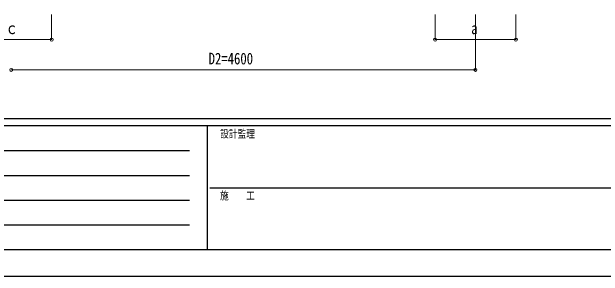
# Model space of a CAD drawing. Units: millimetres, scale not verified. Extents: x -14718 to 14718, y -10396 to 10396.
# Drawn here: x -6503 to -643, y -10394 to -7777 of the extents above; entities that cross this region are included whole.
import ezdxf
from ezdxf.enums import TextEntityAlignment as Align

# ---------------------------------------------------------------- set-up
doc = ezdxf.new("R2010")
doc.units = ezdxf.units.MM
doc.header["$LTSCALE"] = 50
doc.layers.add('0-5_YKK_D', color=6, linetype='Continuous', lineweight=18)
doc.layers.add('0-6_YKK_ZWAK', color=7, linetype='Continuous')
doc.styles.add('ＭＳ ゴシック', font='')
doc.styles.get('ＭＳ ゴシック').set_extended_font_data('MS Gothic')

msp = doc.modelspace()

# ---------------------------------------------------------------- linework, layer by layer
at = {"layer": '0-5_YKK_D'}
for p, q in [((-6108.43, -7802.3), (-6108.43, -8053.3)), ((-2308.43, -7802.3), (-2308.43, -8053.3)), ((-1908.43, -7802.3), (-1908.43, -8353.3)), ((-1508.43, -7802.3), (-1508.43, -8053.3)), ((-6908.43, -8052.3), (-6108.43, -8052.3)), ((-2308.43, -8052.3), (-1508.43, -8052.3)), ((-6508.43, -8352.3), (-1908.43, -8352.3))]:
    msp.add_line(p, q, dxfattribs=at)
for centre in [(-6108.43, -8052.3), (-2308.43, -8052.3), (-1508.43, -8052.3), (-6508.43, -8352.3), (-6508.43, -8352.3), (-1908.43, -8352.3)]:
    msp.add_circle(centre, 14.88, dxfattribs=at)
at = {"layer": '0-6_YKK_ZWAK'}
for p, q in [((13632.57, -8836.3), (-13667.43, -8836.3)), ((-4567.43, -8906.3), (-13667.43, -8906.3)), ((-4567.43, -8906.3), (-4567.43, -10131.3)), ((-17.43, -8906.3), (-4567.43, -8906.3)), ((-13518.68, -9151.3), (-4742.43, -9151.3)), ((-13518.68, -9396.3), (-4742.43, -9396.3)), ((-4541.18, -9518.8), (-17.43, -9518.8)), ((-13518.68, -9641.3), (-4742.43, -9641.3)), ((-13518.68, -9886.3), (-4742.43, -9886.3)), ((-13667.43, -10131.3), (-4567.43, -10131.3)), ((-4567.43, -10131.3), (-17.43, -10131.3))]:
    msp.add_line(p, q, dxfattribs=at)
msp.add_lwpolyline([(-14717.5, -10393.8), (14717.5, -10393.8), (14717.5, 10396.2), (-14717.5, 10396.2)], close=True, dxfattribs=at)

# ---------------------------------------------------------------- texts
at = {"layer": '0-5_YKK_D', "style": 'ＭＳ ゴシック', "width": 0.8}
for s, p in [('ｃ', (-6567.23, -8032.3)), ('a', (-1950.43, -8032.3)), ('D2=4600', (-4552.83, -8332.3))]:
    msp.add_text(s, height=115.5, dxfattribs=at).set_placement(p, align=Align.BOTTOM_LEFT)
at = {"layer": '0-6_YKK_ZWAK', "style": 'ＭＳ ゴシック', "width": 0.8}
for s, p in [('設計監理', (-4439.1, -9046.3)), ('施\u3000\u3000工', (-4439.1, -9658.8))]:
    msp.add_text(s, height=76.98, dxfattribs=at).set_placement(p, align=Align.BOTTOM_LEFT)

doc.saveas('drawing.dxf')
